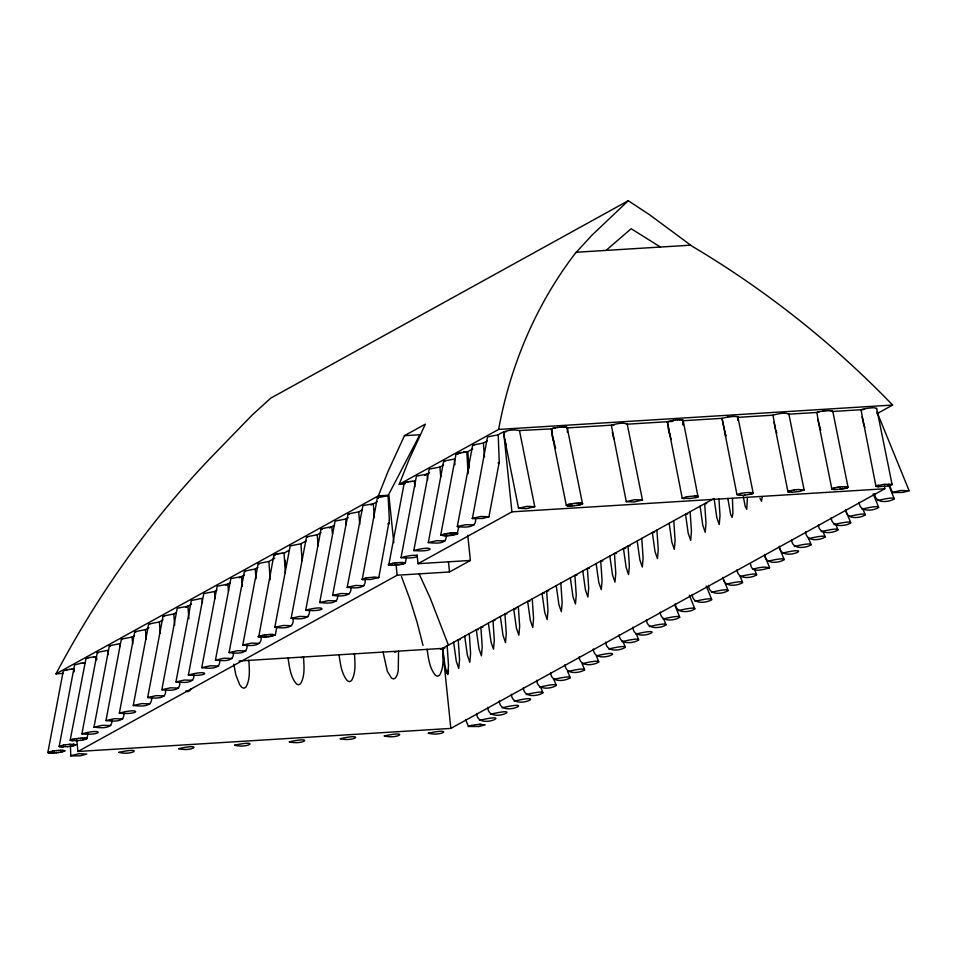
<?xml version="1.0" encoding="UTF-8"?>
<svg xmlns="http://www.w3.org/2000/svg" width="957" height="957" viewBox="0 0 957 957"><rect width="100%" height="100%" fill="white"/><g stroke="black" fill="none" stroke-linecap="round" stroke-linejoin="round"><path stroke-width="1.44" d="M389.367 519.998L388.063 495.666L419.848 434.729L404.464 435.686L388.123 471.239L378.338 495.858L55.996 673.848C98.99 592.658 152.737 516.983 217.048 451.261L252.277 414.931L270.759 398.136L628.271 200.719L649.959 215.026L692.186 246.272C765.684 289.959 833.284 343.515 892.63 405.05L876.971 413.699M712.917 499.111L442.577 648.391L445.244 667.376L447.697 674.494L448.51 665.57L447.182 645.855M468.117 473.655L466.801 451.632M388.063 495.666L377.357 497.748L362.225 579.475L370.251 579.499L378.793 577.585L389.367 519.998M448.199 673.238L448.462 670.199M498.214 434.837L487.508 436.918L472.363 518.646L482.579 518.431L488.931 516.768L499.243 462.207L498.214 434.837C504.172 430.626 512.557 428.987 519.472 430.554L534.76 506.696L526.35 508.657L518.562 508.299L504.638 438.904L503.645 431.846L506.456 431.667M762.262 496.922L761.497 501.217L759.966 498.19M49.238 752.932L47.85 752.513L63.246 671.048L64.753 670.367M60.291 746.819L59.178 746.4L74.562 664.936L80.974 663.249M76.404 740.73L70.148 740.299L85.998 658.5M81.895 733.863C103.464 727.715 103.703 735.813 81.895 733.863L97.291 652.399L107.997 650.317L108.392 654.588M88.056 732.93L86.979 738.672L85.783 739.33M111.885 719.831C113.129 729.748 100.018 727.667 93.977 727.2L109.373 645.724L120.08 643.642L120.343 646.489M123.872 713.216C125.116 723.133 112.005 721.052 105.964 720.573L121.36 639.109L132.066 637.027L134.578 635.639M119.338 713.192C140.906 707.044 141.146 715.142 119.338 713.192L134.734 631.716L145.44 629.646L148.933 627.708M151.433 696.708C153.527 707.857 139.901 706.182 133.262 705.5L148.658 624.036L159.364 621.954L163.037 619.921M165.573 690.176C166.817 700.105 153.706 698.024 147.665 697.545L163.061 616.081L173.767 613.999L176.16 612.671M179.737 682.365C180.981 692.282 167.87 690.2 161.829 689.722L177.224 608.257L187.931 606.176L188.948 618.689M193.84 674.577C195.084 684.506 181.974 682.413 175.932 681.946L191.328 600.47L202.035 598.388L202.417 602.671M188.373 675.068C209.942 668.919 210.181 677.018 188.373 675.068L203.769 593.603L214.476 591.522L216.988 590.134M219.655 660.318C220.9 670.247 207.789 668.153 201.748 667.687L217.143 586.21L227.85 584.129L228.508 591.259M233.352 652.758C234.597 662.675 221.498 660.593 215.445 660.115L230.84 578.65L241.547 576.569L242.384 586.39M246.978 645.233C248.222 655.162 235.111 653.069 229.07 652.602L244.466 571.126L255.172 569.044L257.78 567.609M260.974 636.214C263.055 647.363 249.442 645.7 242.791 645.018L258.187 563.553L268.893 561.472L274.755 558.23M258.737 636.884L273.881 555.156L275.066 554.498M292.974 618.545C295.055 629.694 281.442 628.031 274.791 627.349L290.186 545.885L300.893 543.803L306.108 540.92M270.448 636.393L275.305 635.005L276.669 627.828M309.314 609.525C311.396 620.674 297.783 619.012 291.131 618.33L306.527 536.853L317.234 534.772L320.966 532.714M305.69 610.291C327.258 604.142 327.497 612.241 305.69 610.291L321.085 528.814L331.792 526.733L332.438 533.862M337.606 595.182C338.85 605.111 325.739 603.03 319.698 602.551L335.094 521.087L345.8 519.005L348.181 517.689M350.8 586.617C352.882 597.766 339.268 596.103 332.617 595.421L348.013 513.945L358.719 511.863L362.464 509.794M365.119 580.002C366.352 589.919 353.253 587.837 347.212 587.359L362.918 505.583L373.302 503.813L374.414 517.665M388.781 564.941L404.237 482.902M401.031 557.644C422.599 551.495 422.838 559.594 401.031 557.644L416.427 476.167L427.133 474.086L427.647 479.792M402.514 564.092L405.349 563.063L406.438 557.309M413.819 550.586C435.375 544.437 435.626 552.536 413.819 550.586L429.203 469.109L439.909 467.028L443.617 464.982M446.201 535.226C447.445 545.143 434.334 543.062 428.293 542.583L443.689 461.118L454.396 459.037L454.922 464.731M445.83 535.717L440.71 535.178L456.094 453.714L467.829 451.62L472.698 448.929M475.473 517.773C477.555 528.922 463.942 527.259 457.29 526.577L472.686 445.101L483.393 443.031L487.233 440.902M446.823 535.633L457.207 533.862L458.882 526.374M404.464 435.686L425.327 424.166L408.986 459.719L399.201 484.338L498.633 429.43C510.177 365.957 535.848 304.84 575.145 253.521L591.976 235.171L628.271 200.719M389.092 523.036L388.602 524.304L387.908 523.694M499.243 462.207L498.741 463.475L498.059 462.865M190.922 688.741L189.857 690.631L187.955 691.696L185.849 690.882M47.85 752.513L54.525 750.826M59.178 746.4L63.545 745.024M93.977 727.2L102.507 725.286L110.797 725.573M105.964 720.573L114.493 718.671L122.783 718.958M133.262 705.5L141.792 703.598L150.082 703.885M147.665 697.545L156.206 695.643L164.484 695.93M161.829 689.722L170.37 687.82L178.66 688.107M175.932 681.946L184.462 680.032L192.752 680.319M201.748 667.687L210.289 665.773L218.579 666.06M215.445 660.115L223.986 658.213L232.276 658.5M229.07 652.602L237.599 650.688L245.889 650.975M242.791 645.018L251.32 643.116L259.61 643.391M258.486 636.62L262.792 635.269M274.791 627.349L283.32 625.447L291.61 625.722M291.131 618.33L299.673 616.416L307.963 616.703M319.698 602.551L328.227 600.649L336.517 600.936M332.617 595.421L341.159 593.507L349.449 593.795M347.212 587.359L355.741 585.457L364.031 585.744M361.973 579.224L366.28 577.861M388.53 564.678L391.078 563.673M428.293 542.583L436.823 540.681L445.113 540.968M440.71 535.178L446.034 533.815M457.29 526.577L465.82 524.675L474.11 524.95M472.112 518.395L480.641 516.481L488.931 516.768M478.871 726.507L468.392 726.483L470.952 725.466M479.445 720.382C517.546 711.111 477.531 731.77 476.634 713.455M490.498 714.269C528.599 705.01 488.596 725.669 487.687 707.355M502.114 707.857C540.215 698.598 500.2 719.257 499.303 700.943M514.196 701.194C552.297 691.923 512.282 712.582 511.385 694.268M526.183 694.579C564.283 685.308 524.269 705.967 523.359 687.652M539.557 687.186C577.657 677.915 537.643 698.574 536.745 680.271M553.469 679.494C591.582 670.235 551.567 690.894 550.658 672.58M567.884 671.539C605.984 662.28 565.97 682.939 565.073 664.625M582.047 663.727C620.148 654.456 580.133 675.116 579.236 656.801M596.139 655.94C634.252 646.669 594.237 667.328 593.328 649.013M608.592 649.061C646.693 639.79 606.678 660.462 605.781 642.147M621.966 641.68C660.067 632.41 620.052 653.069 619.155 634.754M635.663 634.12C673.764 624.849 633.761 645.508 632.852 627.194M649.289 626.596C687.389 617.325 647.375 637.984 646.465 619.669M663.01 619.012C701.11 609.753 661.096 630.412 660.198 612.097M678.154 610.65C716.255 601.391 676.24 622.05 675.331 603.735M695.009 601.343C733.11 592.072 693.095 612.743 692.186 594.429M711.35 592.323C749.451 583.052 709.436 603.711 708.539 585.397M725.908 584.284C764.009 575.013 723.994 595.673 723.085 577.37M739.917 576.545C778.017 567.286 738.003 587.945 737.093 569.63M752.836 569.415C757.394 567.573 765.923 566.149 769.344 568.099C763.16 569.08 751.233 574.176 750.587 563.876M767.418 561.364C805.519 552.093 765.516 572.753 764.607 554.438M782.18 553.206C820.281 543.935 780.278 564.594 779.369 546.291M794.37 546.483C832.47 537.212 792.468 557.871 791.559 539.557M808.462 538.695C846.562 529.424 806.548 550.084 805.65 531.781M821.25 531.637C859.35 522.366 819.336 543.026 818.426 524.723M834.026 524.58C872.126 515.309 832.123 535.968 831.214 517.653M848.512 516.577C886.613 507.318 846.598 527.977 845.701 509.662M861.946 509.16C900.047 499.901 860.032 520.56 859.123 502.246M877.509 500.571C915.61 491.3 875.595 511.959 874.686 493.656M892.331 492.388L900.86 490.474L909.15 490.762L902.798 492.424L892.582 492.64L888.957 484.086M606.032 250.411L631.165 228.723L660.438 247.038M70.579 755.683L78.988 753.721L86.776 754.068L80.472 755.779L70.77 755.946L70.423 745.383M519.472 430.554L551.591 428.88L552.584 435.937M566.843 427.935L566.999 427.336M567.357 432.181L567.429 427.588L565.049 427.025M338.658 655.126L339.017 654.803C340.405 663.751 341.35 673.752 347.487 680.882L349.592 681.695L351.494 680.63C356.16 672.615 354.927 662.722 354.497 653.846L353.612 654.205M518.562 508.299L526.984 506.337L534.76 506.696M627.182 423.891L642.458 500.021L634.048 501.982L626.273 501.635L611.344 425.183C615.71 423.927 624.012 421.977 626.823 424.214L672.986 421.367M567.453 505.798L566.293 505.344L566.879 505.009M567.202 427.6L582.478 503.741L581.234 504.423M682.939 420.159L683.059 425.016L682.831 420.757L722.021 418.329L728.014 416.941M626.273 501.635L634.682 499.674L642.458 500.021M737.727 420.207L737.895 417.037L736.938 416.57M690.069 498.525L682.221 498.178L686.6 496.767M698.06 496.886L683.131 420.434M737.5 417.372L772.981 415.171C777.323 413.926 785.757 411.965 788.46 414.214L817.015 412.455M737.895 417.037L753.183 493.178L751.903 493.86M876.48 408.771C875.296 406.593 868.035 408.483 864.961 408.651M788.125 491.91L789.178 490.941M788.843 413.891L804.119 490.02L799.777 491.431L791.678 492.233M832.865 489.374L831.848 488.919L834.54 487.855M831.944 488.907L833.188 488.226M847.687 487.627L847.112 486.838M876.337 485.857L876.169 486.455L878.131 486.766M876.636 408.172L892.115 484.577L887.797 485.977M185.634 607.444L191.496 604.202M225.553 585.397L230.458 582.693M239.25 577.837L244.131 575.145M288.942 550.395L284.038 553.11L285.365 572.824M329.495 528.001L334.149 525.441M371.017 505.081L377.118 501.707M424.836 475.354L429.466 472.794M76.727 739.629L77.948 751.484L397.155 575.217L449.515 571.975L470.377 560.455L467.758 535.19M417.108 554.797L418.03 563.697L511.911 511.851L884.794 488.776L884.495 485.809M77.948 751.484L450.843 728.409L884.794 488.776M682.221 498.178L667.304 421.714L673.309 420.326M566.64 505.021L567.764 504.65M817.9 412.096L816.919 412.455L818.008 419.513M247.995 660.737L248.88 660.378C249.299 669.254 250.543 679.159 245.877 687.174L243.963 688.227L241.87 687.413L239.717 684.805L235.853 674.96L233.795 664.17M697.174 497.245L698.12 496.886M752.824 493.501L750.551 494.231M846.801 487.986L847.782 487.627M892.175 484.577L884.34 484.23L875.93 486.192L861.001 409.728L865.02 408.651M405.11 482.555L403.639 483.225L404.703 483.668M85.867 658.512L86.872 658.153M403.878 563.733L404.811 562.824M70.471 739.988L72.84 739.271M74.813 745.431L76.058 744.761L73.617 744.247M552.249 428.533L555.562 427.803M553.828 428.15L551.364 428.892L552.356 435.961L566.293 505.344M817.804 412.096L819.252 411.725M567.525 504.662L569.116 504.279M579.882 504.794L582.717 503.729L581.557 503.262M695.823 497.616L697.234 497.245M749.403 492.58C743.41 492.209 728.421 495.882 744.773 495.14M789.142 490.953L794.238 489.924M845.45 488.357L846.897 487.986M877.222 485.498L878.574 485.127M301.311 657.722L303.548 657.004C303.967 665.881 305.211 675.774 300.546 683.788L298.632 684.841L296.538 684.04C290.402 676.898 289.457 666.909 288.069 657.961L288.643 658.751M440.34 649.121L444.766 648.212M404.823 482.579L406.474 482.196M276.429 554.139L273.331 555.192L274.396 555.622M444.275 534.162L441.727 535.166L444.108 535.705M86.74 658.177L88.223 657.794M64.43 670.39L66.117 670.008M272.207 636.046L274.755 635.029L273.69 634.599M71.344 739.641L74.598 738.924M85.915 739.306L82.661 740.024M50.721 751.472L48.424 752.74M73.45 745.79L74.861 745.419M62.121 751.903L64.669 750.886L63.605 750.455M819.156 411.725L822.96 411.067M568.877 504.291L572.824 503.621M578.16 505.14L580.121 504.782M695.883 497.616L690.009 498.525M739.582 493.728L741.316 493.381M750.587 494.231L744.737 495.14M834.444 487.867L836.262 487.508M843.715 488.704L845.545 488.357M394.571 652.196L396.306 651.849M461.43 452.35L457.123 453.702L458.188 454.132M406.187 482.22L408.232 481.861M275.879 554.175L278.188 553.804M392.837 563.326L388.243 564.702L389.595 565.12M400.756 564.427L402.801 564.068M88.092 657.818L89.994 657.459M65.794 670.032L67.875 669.661M71.679 746.137L73.498 745.766M60.363 752.25L64.992 750.862L62.301 750.36M470.94 725.478L476.933 724.569M555.323 427.815L557.536 427.492M570.611 503.944L574.93 503.37M576.174 505.452L578.387 505.129M686.552 496.767L694.698 495.965M836.167 487.508L838.248 487.197M843.811 488.704L839.624 489.266M887.857 485.977L878.071 486.766M407.945 481.873L410.278 481.55M277.638 553.828L280.234 553.493M445.017 533.827L448.079 533.516M392.561 563.35L394.882 563.027M398.722 564.738L401.043 564.415M366.28 577.872L374.689 577.059L378.793 577.597M89.862 657.471L94.217 656.897M264.838 634.969L257.935 636.656L259.55 637.063M268.403 636.692L270.998 636.357M67.552 669.685L69.921 669.362M74.467 738.948L76.632 738.625M80.627 740.335L82.792 740.012M63.485 745.048L65.578 744.725M71.739 746.113L67.457 746.687M52.157 751.161L56.702 750.587M58.317 752.549L60.686 752.214M478.859 726.519L485.223 724.856L479.098 724.401M557.309 427.504L559.642 427.241M673.25 420.326L675.415 420.075M727.978 416.941L730.119 416.69M822.864 411.067L825.066 410.816M574.068 505.703L576.413 505.44M794.214 489.924L796.344 489.673M838.153 487.197L840.354 486.946M841.825 489.015L837.542 489.434M463.475 452.039L465.652 451.788M409.991 481.574L412.455 481.299M447.063 533.528L452.434 533.085M279.683 553.529L282.411 553.242M394.595 563.039L397.059 562.776M396.533 564.989L398.997 564.714M264.288 635.005L267.015 634.718M266.225 636.943L268.953 636.656M80.914 663.273L85.329 662.83M69.598 669.386L72.098 669.11M76.5 738.637L78.821 738.373M80.759 740.311L76.273 740.754M65.531 744.737L69.933 744.307M56.14 752.8L58.64 752.525M559.414 427.253L561.735 427.073M675.355 420.075L677.496 419.908M730.083 416.69L732.201 416.522M824.97 410.816L827.159 410.649M574.702 503.382L577.011 503.203M574.308 505.679L570.061 505.942M796.32 489.673L798.425 489.505M840.258 486.957L842.435 486.778M412.168 481.323L414.632 481.132L414.883 483.979M687.712 514.065L685.535 514.232L688.203 533.216L690.655 540.334L691.456 531.422L690.129 511.696M449.24 533.276L454.443 533.001M281.86 553.278L284.588 553.074M654.504 532.391L652.339 532.571L655.007 551.543L657.459 558.661L658.249 549.749L656.921 530.034M396.784 562.8L399.236 562.596M394.368 565.156L396.82 564.965M625.639 548.337L623.474 548.505L626.141 567.489L628.593 574.607L629.383 565.695L628.055 545.968L630.077 545.885M544.246 593.28L542.069 593.46L544.736 612.432L547.189 619.55L547.99 610.638L546.662 590.924L548.672 590.84M529.831 601.235L527.666 601.415L530.334 620.387L532.786 627.505L533.575 618.605L532.248 598.879M515.919 608.927L513.742 609.095L516.409 628.079L518.861 635.197L519.663 626.285L518.335 606.571M266.465 634.754L269.192 634.551M264.048 637.111L266.776 636.907M94.085 656.921L96.382 656.729L96.645 659.576M478.476 629.598L476.299 629.778L478.967 648.75L481.419 655.868L482.22 646.956L480.893 627.242L482.902 627.158M83.103 663.022L85.269 662.854M71.775 669.134L74.275 668.943M78.689 738.397L80.986 738.194M67.516 746.663L59.43 746.651M56.379 750.611L58.879 750.408M53.963 752.968L56.463 752.776M476.921 724.581L481.132 724.305M576.174 252.253L690.296 245.195M498.633 429.43L892.63 405.05M567.07 427.923L614.155 425.004M863.872 409.548L832.494 411.486L828.977 410.577M399.201 484.338L404.476 484.015M378.338 495.858L388.889 495.212L393.794 542.619M418.03 563.697L470.377 560.455M239.023 660.988L442.577 648.391L443.402 655.425M55.996 673.848L63.461 673.393M706.697 503.573L704.675 503.657L706.003 523.383L705.213 532.295L702.761 525.178L700.093 506.193M444.802 535.729C448.259 536.59 465.724 532.977 453.427 533.013M398.949 562.62L401.246 562.513M616.464 553.409L614.442 553.493L615.77 573.219L614.98 582.119L612.528 575.001L609.848 556.029M392.346 565.24L394.643 565.132M602.754 560.969L600.745 561.053L602.073 580.779L601.271 589.691L598.819 582.574L596.151 563.589M589.38 568.362L587.371 568.446L588.699 588.16L587.897 597.072L585.445 589.955L582.777 570.982M576.939 575.229L574.918 575.313L576.246 595.039L575.456 603.951L573.004 596.833L570.336 577.849M506.971 613.868L504.949 613.951L506.277 633.678L505.487 642.578L503.035 635.46L500.367 616.487M494.984 620.483L492.975 620.567L494.302 640.293L493.501 649.205L491.049 642.087L488.381 623.103M268.642 634.575L271.214 634.455M262.039 637.206L264.599 637.075M460.233 639.671L458.224 639.755L459.551 659.481L458.75 668.393L456.298 661.275L453.63 642.291M80.855 738.218L83.008 738.11M69.885 744.319L73.677 744.223M58.556 750.432L60.901 750.324M51.953 753.051L54.286 752.944M827.063 410.649L829.073 410.565M732.165 416.522L734.127 416.439M677.436 419.908L679.422 419.824M561.496 427.085L563.649 426.989M842.339 486.79L844.361 486.694M798.401 489.505L804.119 490.02M835.628 489.517L837.638 489.434M576.784 503.215L578.937 503.119M572.214 505.858L568.434 505.93M400.971 562.537L402.969 562.525M390.623 565.24L392.633 565.228M270.652 634.491L272.936 634.467M260.316 637.195L262.589 637.171M82.876 738.134L86.848 738.397M61.607 746.915L63.329 746.927M60.578 750.348L62.624 750.324M50.231 753.051L52.276 753.027M734.091 416.451L736.974 416.57M679.362 419.836L681.049 419.848M563.422 427.001L566.496 427.121M844.265 486.706L845.988 486.718M834.002 489.494L835.724 489.505M791.702 492.233L788.831 492.101M749.367 492.58L751.03 492.592M694.638 495.965L696.325 495.977M578.71 503.143L580.564 503.143M455.149 533.025L457.53 533.551M402.694 562.537L404.285 562.62M389.308 565.144L390.911 565.216M272.374 634.503L275.305 635.005M259 637.099L260.866 637.159M84.599 738.134L85.915 738.242M72.66 740.814L70.28 740.275M48.915 752.956L50.554 753.027M830.7 410.589L831.92 410.697M680.989 419.848L682.269 419.956M845.892 486.718L847.938 487.029M834.097 489.494L832.04 489.183M750.994 492.592L752.992 492.903M696.265 495.977L698.227 496.288M684.434 498.753L682.473 498.441M580.337 503.155L581.784 503.25M567.214 505.822L568.673 505.918M473.751 445.543L472.686 445.101M457.171 454.144L456.094 453.714M444.754 461.549L443.689 461.118M404.99 483.644L403.926 483.213M378.422 498.19L377.357 497.736M349.078 514.388L348.013 513.945M322.15 529.257L321.085 528.814M307.592 537.296L306.527 536.853M403.998 562.644L405.349 563.063M274.946 555.586L273.881 555.156M362.225 579.475L363.038 579.655M259.251 563.984L258.187 563.553M245.53 571.568L244.466 571.126M164.125 616.511L163.061 616.081M149.723 624.466L148.658 624.036M135.798 632.158L134.734 631.716M122.424 639.539L121.36 639.109M110.438 646.166L109.373 645.724M98.356 652.83L97.291 652.399M682.209 419.956L682.999 420.159M891.194 484.11L891.924 484.302M788.101 491.91L788.855 492.101M427.671 650.15L427.097 649.36C428.485 658.308 429.43 668.297 435.567 675.427L437.66 676.24L439.574 675.187C444.239 667.173 442.995 657.268 442.577 648.391L450.843 728.409M447.709 674.482L446.189 671.455M876.971 411.965L909.15 490.762M418.999 573.578L430.231 598.137L448.51 645.365M888.73 485.163L894.328 498.944M873.167 493.764L878.765 507.545M863.094 509.447L865.331 514.962M846.371 511.935L850.845 522.953M835.832 524.508L838.069 530.011M823.044 531.566L825.281 537.068M808.39 537.966L811.189 544.856M779.201 547.332L784.25 559.737M764.619 555.383L769.655 567.788M754.487 569.415L756.736 574.93M740.479 577.155L742.728 582.657M723.683 579.679L728.169 590.696M706.23 585.947L711.829 599.728M689.375 595.254L694.973 609.035M674.793 604.991L679.829 617.397M663.871 619.454L666.108 624.969M636.549 634.539L638.786 640.054M623.174 641.932L625.411 647.446M596.63 656.586L598.867 662.1M582.466 664.409L584.703 669.924M567.501 670.989L570.3 677.879M553.577 678.669L556.376 685.559M540.765 687.437L543.002 692.952M465.592 719.556L468.404 726.471M401.473 576.592L409.763 598.807L416.953 621.775L423.006 645.401M863.453 423.341L864.865 427.54M820.735 430.267L817.912 419.525L831.848 488.919M775.888 430.195L776.821 432.983M724.509 431.942L725.873 436.141L722.021 418.329L736.986 494.781M668.297 428.784L671.168 439.526M555.622 448.103L552.356 435.961M861.994 416.797L863.501 423.341M772.981 415.171L775.457 428.796M669.804 435.327L667.352 421.714M612.336 432.241L613.796 438.796M552.883 437.253L554.043 442.493M504.638 438.904L506.097 445.46M832.757 411.175L848.046 487.304M773.998 422.24L787.934 491.635M743.326 496.779L745.204 506.337L746.735 509.363L747.417 497.52M727.834 498.37L730.622 514.388L732.141 517.426L732.918 513.119L732.452 498.609M383.063 652.076L387.322 671.288L391.533 678.154L393.626 678.968L395.528 677.915L397.119 675.056L398.268 670.618L398.543 651.119M714.101 498.465L716.769 517.438L719.221 524.556L720.011 515.644L718.946 498.776M669.194 523.264L671.862 542.236L674.314 549.354L675.104 540.442L673.776 520.728M637.195 540.932L639.862 559.905L642.314 567.023L643.116 558.11L641.788 538.396M556.232 585.636L558.9 604.609L561.352 611.738L562.154 602.826L560.826 583.1M464.683 636.19L467.363 655.162L469.803 662.28L470.605 653.368L469.277 633.654M503.645 431.846L511.911 511.851M448.438 561.568L449.515 571.975M396.09 564.845L397.155 575.217M483.393 443.031L484.493 456.872M467.829 451.62L469.038 468.404M439.909 467.028L440.746 476.849M414.345 481.156L414.871 486.85M358.719 511.863L359.736 524.376M345.8 519.005L346.314 524.699M317.234 534.772L318.155 545.933M300.893 543.803L302.113 560.587M268.893 561.472L270.161 579.727M255.172 569.044L256.009 578.865M214.476 591.522L215.134 598.639M173.767 613.999L174.688 625.16M159.364 621.954L160.286 633.115M145.44 629.646L146.277 639.455M132.066 637.027L132.712 644.157M96.25 656.753L96.513 659.6M73.952 668.967L74.215 671.814M285.234 560.204L285.688 566.927M118.883 752.381C133.035 755.91 144.782 746.52 118.883 752.381M178.636 748.685C192.788 752.214 204.523 742.823 178.636 748.685M234.656 745.228C248.796 748.745 260.543 739.354 234.656 745.228M289.325 741.842C303.465 745.359 315.212 735.969 289.325 741.842M340.273 738.684C354.425 742.201 366.16 732.823 340.273 738.684M384.307 735.957C398.459 739.486 410.206 730.095 384.307 735.957M428.353 733.241C442.493 736.758 454.24 727.368 428.353 733.241"/></g></svg>
